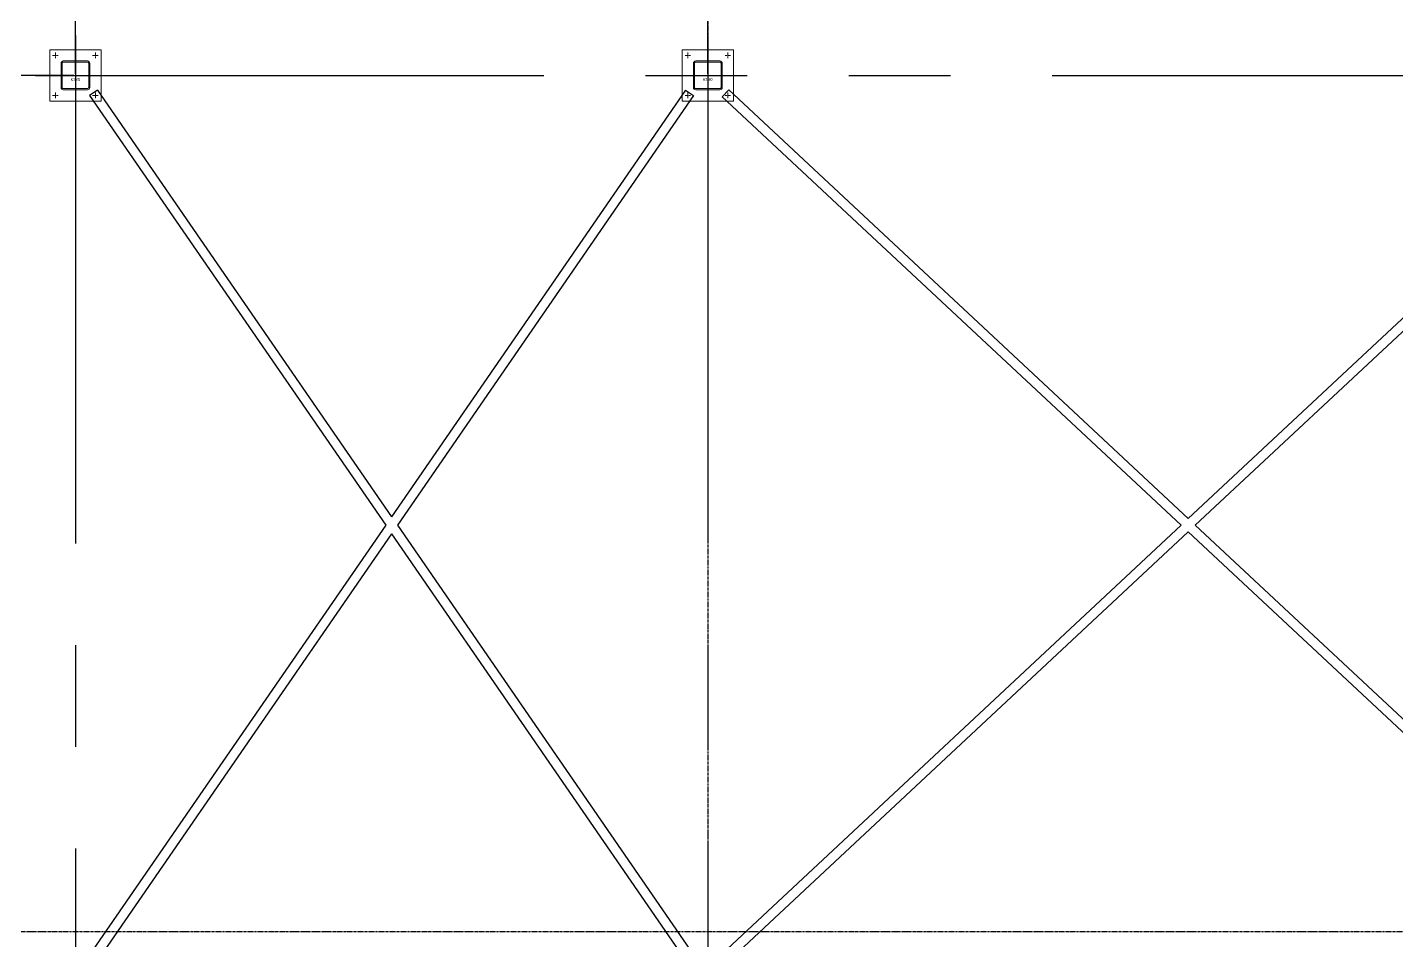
# Model space of a CAD drawing. Header units: millimetres. Extents: x 2140 to 223837, y 2113 to 170313.
# Drawn here: x 17912 to 26464, y 155703 to 161408 of the extents above; entities that cross this region are included whole.
import ezdxf
from ezdxf.enums import TextEntityAlignment as Align

# ---------------------------------------------------------------- set-up
doc = ezdxf.new("R2010")
doc.units = ezdxf.units.MM
for name, pattern in [('DASHDOT_axis', [24, 20, -1.5, 1, -1.5]), ('PHANTOM', [12.7, 6.35, -1.27, 1.27, -1.27, 1.27, -1.27]), ('Линия сетки', [22.225, 12.7, -3.175, 3.175, -3.175])]:
    doc.linetypes.add(name, pattern=pattern)
for name, color, linetype in [('0_ANNOT_Dimensions', 7, 'Continuous'), ('43.СЖ', 152, 'Continuous'), ('Стены', 7, 'Continuous')]:
    doc.layers.add(name, color=color, linetype=linetype)
doc.layers.add('40.Колонны', color=7, linetype='Continuous', lineweight=20)
doc.styles.add('GOST', font='isocpeur.ttf')
doc.styles.get("Standard").update_dxf_attribs({"font": 'isocpeur.ttf'})
doc.dimstyles.new('350', dxfattribs={"dimtxt": 350, "dimasz": 350, "dimexe": 1, "dimexo": 10, "dimgap": 70, "dimtad": 1, "dimdec": 0, "dimzin": 0, "dimdsep": 46, "dimtxsty": 'Standard', "dimcen": 0.09, "dimadec": 0, "dimazin": 0, "dimtfac": 1, "dimtdec": 0, "dimtofl": 0, "dimtmove": 0, "dimatfit": 3, "dimfxl": 1, "dimtolj": 1, "dimtzin": 0, "dimarcsym": 0})

# ---------------------------------------------------------------- blocks, each defined once
blk = doc.blocks.new('Помещение')
at = {"color": 9, "linetype": 'Линия сетки', "true_color": 0xc7c8ca}
for p, q in [((20021.9036, 162172.4828), (20021.9036, 22887.2413)), ((113992.9741, 153644.9347), (7061.0864, 153644.9347))]:
    blk.add_line(p, q, dxfattribs=at)
blk = doc.blocks.new('*D1657')
at = {"layer": '0_ANNOT_Dimensions', "color": 0, "lineweight": -2, "transparency": 16777216}
for p, q in [((0, 10), (0, 4843.8)), ((350, 4842.8), (3600, 4842.8)), ((3950, 10), (3950, 4843.8))]:
    blk.add_line(p, q, dxfattribs=at)
at = {"layer": '0_ANNOT_Dimensions', "color": 0, "transparency": 16777216}
for points in [[(350, 4901.1), (350, 4784.4), (0, 4842.8)], [(3600, 4901.1), (3600, 4784.4), (3950, 4842.8)]]:
    blk.add_solid(points, dxfattribs=at)
at = {"layer": 'Defpoints', "color": 0, "transparency": 16777216}
for p in [(3950, 4842.8), (0, 0), (3950, 0)]:
    blk.add_point(p, dxfattribs=at)
at = {"layer": '0_ANNOT_Dimensions', "color": 0, "transparency": 16777216, "insert": (1975, 5087.8), "char_height": 350, "attachment_point": 5}
blk.add_mtext('\\A1;3950', dxfattribs=at)
blk = doc.blocks.new('*D1658')
at = {"layer": '0_ANNOT_Dimensions', "color": 0, "lineweight": -2, "transparency": 16777216}
for p, q in [((3950, 10), (3950, 4843.8)), ((4300, 4842.8), (9600, 4842.8)), ((9950, 10), (9950, 4843.8))]:
    blk.add_line(p, q, dxfattribs=at)
at = {"layer": '0_ANNOT_Dimensions', "color": 0, "transparency": 16777216}
for points in [[(4300, 4901.1), (4300, 4784.4), (3950, 4842.8)], [(9600, 4901.1), (9600, 4784.4), (9950, 4842.8)]]:
    blk.add_solid(points, dxfattribs=at)
at = {"layer": 'Defpoints', "color": 0, "transparency": 16777216}
for p in [(9950, 4842.8), (3950, 0), (9950, 0)]:
    blk.add_point(p, dxfattribs=at)
at = {"layer": '0_ANNOT_Dimensions', "color": 0, "transparency": 16777216, "insert": (6950, 5087.8), "char_height": 350, "attachment_point": 5}
blk.add_mtext('\\A1;6000', dxfattribs=at)
blk = doc.blocks.new('*D1659')
at = {"layer": '0_ANNOT_Dimensions', "color": 0, "lineweight": -2, "transparency": 16777216}
for p, q in [((-10, 0), (-3434, 0)), ((-3433, -5270), (-3433, -350)), ((-10, -5620), (-3434, -5620))]:
    blk.add_line(p, q, dxfattribs=at)
at = {"layer": '0_ANNOT_Dimensions', "color": 0, "transparency": 16777216}
for points in [[(-3491.4, -350), (-3374.7, -350), (-3433, 0)], [(-3491.4, -5270), (-3374.7, -5270), (-3433, -5620)]]:
    blk.add_solid(points, dxfattribs=at)
at = {"layer": 'Defpoints', "color": 0, "transparency": 16777216}
for p in [(0, 0), (-3433, 0), (0, -5620)]:
    blk.add_point(p, dxfattribs=at)
at = {"layer": '0_ANNOT_Dimensions', "color": 0, "transparency": 16777216, "insert": (-3678, -2810), "char_height": 350, "attachment_point": 5, "rotation": 90}
blk.add_mtext('\\A1;5620', dxfattribs=at)
blk = doc.blocks.new('*U1679')
at = {"color": 1, "linetype": 'DASHDOT_axis'}
for p, q in [((-142.5, 125), (-107.5, 125)), ((-125, 142.5), (-125, 107.5)), ((0, 160), (0, -160)), ((142.5, 125), (107.5, 125)), ((125, 142.5), (125, 107.5)), ((-160, 0), (160, 0)), ((-142.5, -125), (-107.5, -125)), ((-125, -142.5), (-125, -107.5)), ((142.5, -125), (107.5, -125)), ((125, -142.5), (125, -107.5))]:
    blk.add_line(p, q, dxfattribs=at)
at = {"color": 0}
blk.add_lwpolyline([(-160, 160), (160, 160), (160, -160), (-160, -160)], close=True, dxfattribs=at)
for points in [[(-75.6, -90), (75.6, -90, 0.414214), (90, -75.6), (90, 75.6, 0.414214), (75.6, 90), (-75.6, 90, 0.414214), (-90, 75.6), (-90, -75.6, 0.414214)], [(-75.6, -82.8), (75.6, -82.8, 0.414214), (82.8, -75.6), (82.8, 75.6, 0.414214), (75.6, 82.8), (-75.6, 82.8, 0.414214), (-82.8, 75.6), (-82.8, -75.6, 0.414214)]]:
    blk.add_lwpolyline(points, format="xyb", close=True, dxfattribs=at)
at = {"layer": 'Defpoints', "color": 5}
blk.add_attdef('ККК', text='', height=20, dxfattribs=at).set_placement((0, -35.3), align=Align.CENTER)
blk = doc.blocks.new('*U1645')
at = {"layer": '40.Колонны'}
blk.add_blockref('*U1679', (0, 0), dxfattribs=at).add_auto_attribs({'ККК': 'К180'})
blk = doc.blocks.new('*U1646')
at = {"color": 0, "linetype": 'ByBlock', "lineweight": -2, "transparency": 16777216}
blk.add_blockref('*U1645', (0, 0), dxfattribs=at)
blk = doc.blocks.new('*U1678')
at = {"color": 1, "linetype": 'DASHDOT_axis'}
for p, q in [((-142.5, 125), (-107.5, 125)), ((-125, 142.5), (-125, 107.5)), ((0, 160), (0, -160)), ((142.5, 125), (107.5, 125)), ((125, 142.5), (125, 107.5)), ((-160, 0), (160, 0)), ((-142.5, -125), (-107.5, -125)), ((-125, -142.5), (-125, -107.5)), ((142.5, -125), (107.5, -125)), ((125, -142.5), (125, -107.5))]:
    blk.add_line(p, q, dxfattribs=at)
at = {"color": 0}
blk.add_lwpolyline([(-160, 160), (160, 160), (160, -160), (-160, -160)], close=True, dxfattribs=at)
for points in [[(-75.6, -90), (75.6, -90, 0.414214), (90, -75.6), (90, 75.6, 0.414214), (75.6, 90), (-75.6, 90, 0.414214), (-90, 75.6), (-90, -75.6, 0.414214)], [(-75.6, -82.8), (75.6, -82.8, 0.414214), (82.8, -75.6), (82.8, 75.6, 0.414214), (75.6, 82.8), (-75.6, 82.8, 0.414214), (-82.8, 75.6), (-82.8, -75.6, 0.414214)]]:
    blk.add_lwpolyline(points, format="xyb", close=True, dxfattribs=at)
at = {"layer": 'Defpoints', "color": 5}
blk.add_attdef('ККК', text='', height=20, dxfattribs=at).set_placement((0, -35.3), align=Align.CENTER)
blk = doc.blocks.new('*U1649')
at = {"layer": '40.Колонны'}
blk.add_blockref('*U1678', (0, 0), dxfattribs=at).add_auto_attribs({'ККК': 'К180'})
blk = doc.blocks.new('*U1650')
at = {"color": 0, "linetype": 'ByBlock', "lineweight": -2, "transparency": 16777216}
blk.add_blockref('*U1649', (0, 0), dxfattribs=at)
blk = doc.blocks.new('*U1656')
at = {"color": 0}
for p, q in [((5.9, 5405.8), (-35.1, 5362)), ((5.9, 5405.8), (2875.1, 2726.2)), ((5744.4, 5405.8), (2875.1, 2726.2)), ((5744.4, 5405.8), (5785.4, 5362)), ((-35.1, 5362), (2831.2, 2685.1)), ((5785.4, 5362), (2919.1, 2685.1)), ((2831.2, 2685.1), (-35.1, 8.3)), ((2919.1, 2685.1), (5785.4, 8.3)), ((2875.1, 2644.1), (5.9, -35.6)), ((2875.1, 2644.1), (5744.4, -35.6)), ((5.9, -35.6), (-35.1, 8.3)), ((5785.4, 8.3), (5744.4, -35.6))]:
    blk.add_line(p, q, dxfattribs=at)
at = {"style": 'GOST'}
blk.add_attdef('СЖ', (172.6, 0), '', height=50, dxfattribs=at)
blk = doc.blocks.new('*U1654')
at = {"color": 0}
for p, q in [((13.4, 5403.3), (-36.1, 5369.2)), ((13.4, 5403.3), (1849.9, 2737.8)), ((3686.5, 5403.3), (1849.9, 2737.8)), ((3686.5, 5403.3), (3735.9, 5369.2)), ((-36.1, 5369.2), (1813.5, 2684.9)), ((3735.9, 5369.2), (1886.4, 2684.9)), ((1813.5, 2684.9), (-36.1, 0.6)), ((1886.4, 2684.9), (3735.9, 0.6)), ((1849.9, 2632), (13.4, -33.5)), ((1849.9, 2632), (3686.5, -33.5)), ((13.4, -33.5), (-36.1, 0.6)), ((3735.9, 0.6), (3686.5, -33.5))]:
    blk.add_line(p, q, dxfattribs=at)
at = {"style": 'GOST'}
blk.add_attdef('СЖ', (172.6, 0), '', height=50, dxfattribs=at)
blk = doc.blocks.new('МК1 Сетка колонн и осей')
at = {"color": 9, "linetype": 'PHANTOM', "ltscale": 500, "true_color": 0xc7c8ca}
for p, q in [((0, 250), (0, -17110)), ((3950, 250), (3950, -17110)), ((-250, 0), (87700, 0))]:
    blk.add_line(p, q, dxfattribs=at)
for name, p in [('*U1646', (0, 0)), ('*U1650', (3950, 0))]:
    blk.add_blockref(name, p)
at = {"layer": '43.СЖ', "color": 0}
for name, p in [('*U1654', (125, -5495)), ('*U1656', (4075, -5495))]:
    blk.add_blockref(name, p, dxfattribs=at).add_auto_attribs({'СЖ': 'СЖ1'})
at = {"layer": '0_ANNOT_Dimensions'}
for base, p1, p2, picture, middle in [((3950, 4842.8), (0, 0), (3950, 0), '*D1657', (1975, 5087.8)), ((9950, 4842.8), (3950, 0), (9950, 0), '*D1658', (6950, 5087.8))]:
    dim = blk.add_linear_dim(base=base, p1=p1, p2=p2, dimstyle='350', dxfattribs=at)
    dim.commit()
    dim.dimension.update_dxf_attribs({"geometry": picture, "text_midpoint": middle})
dim = blk.add_linear_dim(base=(-3433, 0), p1=(0, -5620), p2=(0, 0), angle=90, dimstyle='350', dxfattribs=at)
dim.commit()
dim.dimension.update_dxf_attribs({"geometry": '*D1659', "text_midpoint": (-3678, -2810)})

msp = doc.modelspace()

# ---------------------------------------------------------------- block references
at = {"layer": 'Стены'}
msp.add_blockref('Помещение', (2139.8, 2112.9), dxfattribs=at)

# ---------------------------------------------------------------- next in the draw order: block references
msp.add_blockref('МК1 Сетка колонн и осей', (18211.7, 161107.9))

doc.saveas('drawing.dxf')
